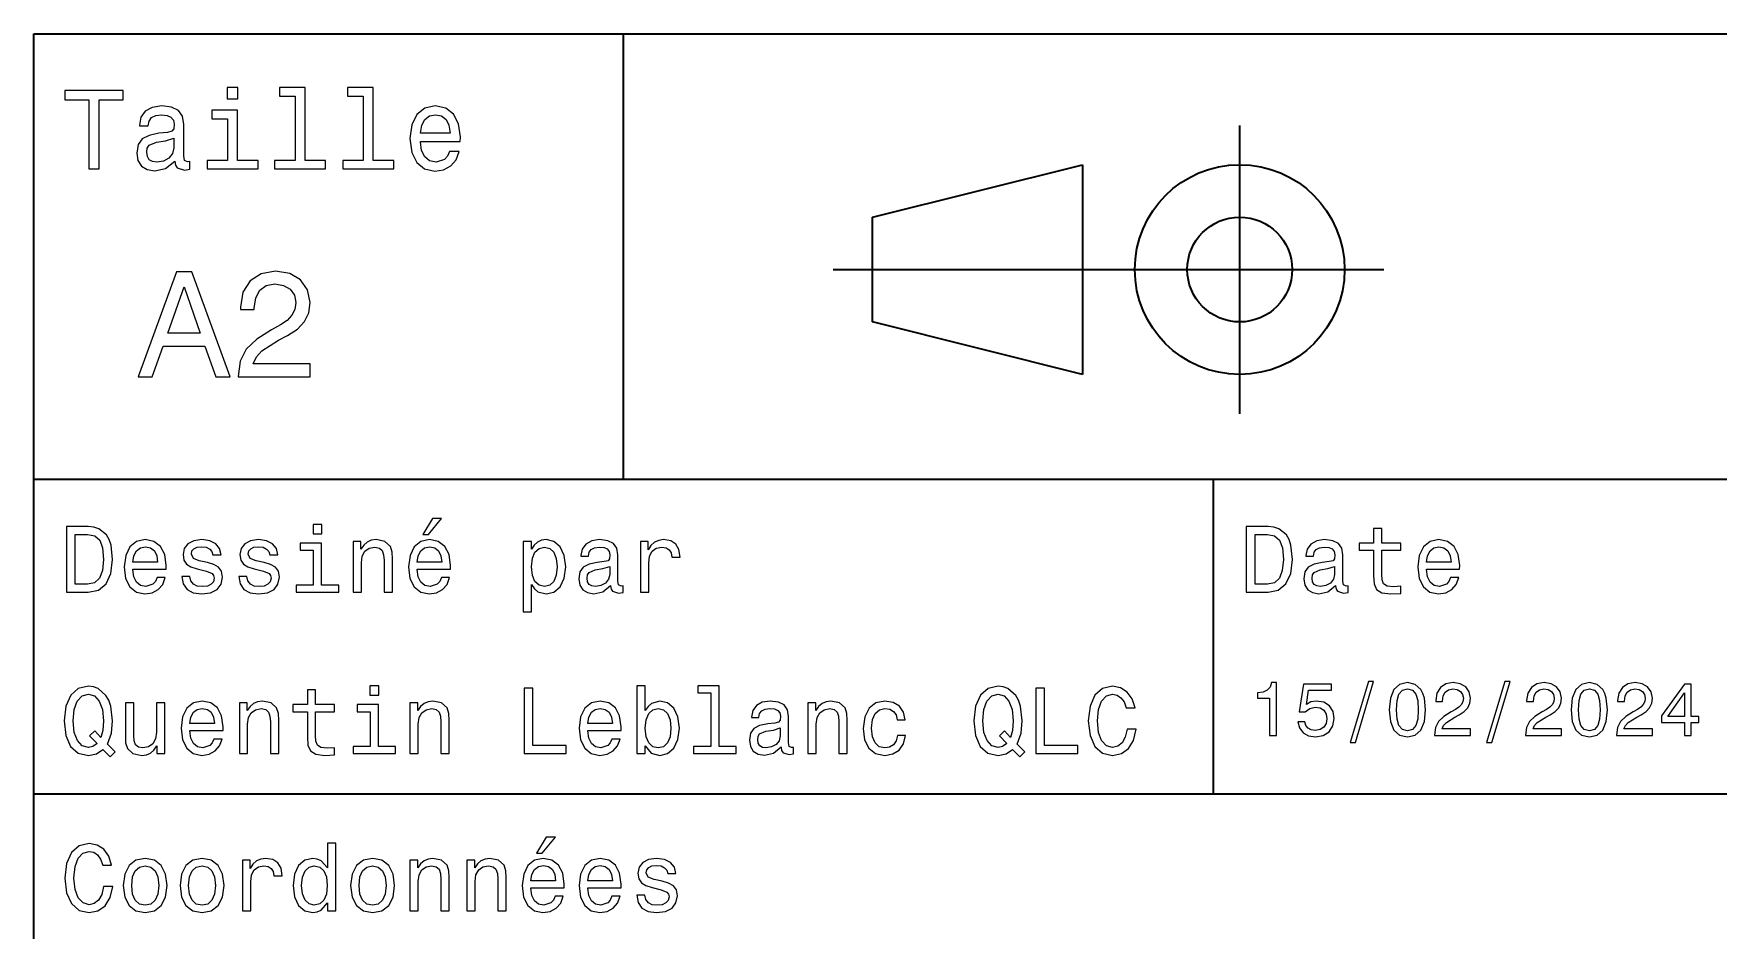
# Model space of a CAD drawing. Extents: x 0 to 594, y 0 to 420.
# Drawn here: x 394 to 458.3, y 35.8 to 70 of the extents above; entities that cross this region are included whole.
import ezdxf

# ---------------------------------------------------------------- set-up
doc = ezdxf.new("R2010")
doc.units = 0

msp = doc.modelspace()

# ---------------------------------------------------------------- linework, layer by layer
at = {"color": 7, "lineweight": 35}
for p, q in [((394, 10), (394, 70)), ((394, 70), (584, 70)), ((424.5, 61), (445.5, 61)), ((394, 53), (459, 53)), ((394, 41), (459, 41))]:
    msp.add_line(p, q, dxfattribs=at)
at = {"color": 7, "lineweight": 35, "ltscale": 0.425}
msp.add_line((416.5, 53), (416.5, 70), dxfattribs=at)
at = {"color": 7, "lineweight": 35, "ltscale": 0.275}
msp.add_line((440, 55.5), (440, 66.5), dxfattribs=at)
at = {"color": 7, "lineweight": 35, "ltscale": 0.206155}
for p, q in [((426, 63), (434, 65)), ((434, 57), (426, 59))]:
    msp.add_line(p, q, dxfattribs=at)
at = {"color": 7, "lineweight": 35, "ltscale": 0.2}
msp.add_line((434, 65), (434, 57), dxfattribs=at)
at = {"color": 7, "lineweight": 35, "ltscale": 0.1}
msp.add_line((426, 59), (426, 63), dxfattribs=at)
at = {"color": 7, "lineweight": 35, "ltscale": 0.3}
msp.add_line((439, 41), (439, 53), dxfattribs=at)
at = {"color": 7, "lineweight": 13}
for points in [[(396.102295, 64.837173), (396.5, 64.837173), (396.5, 67.47406), (397.407776, 67.47406), (397.407776, 67.837173), (395.190216, 67.837173), (395.190216, 67.47406), (396.102295, 67.47406)], [(401.786743, 67.940918), (401.384735, 67.940918), (401.384735, 67.508644), (401.786743, 67.508644)], [(403.969727, 67.621033), (403.969727, 65.157059), (403.187317, 65.157059), (403.187317, 64.837173), (405.128235, 64.837173), (405.128235, 65.157059), (404.350159, 65.157059), (404.350159, 67.940918), (403.373199, 67.940918), (403.373199, 67.621033)], [(406.572052, 67.621033), (406.572052, 65.157059), (405.789612, 65.157059), (405.789612, 64.837173), (407.73056, 64.837173), (407.73056, 65.157059), (406.952454, 65.157059), (406.952454, 67.940918), (405.975494, 67.940918), (405.975494, 67.621033)], [(399.387604, 65.139771), (399.387604, 65.126801), (399.40921, 64.979828), (399.47406, 64.876076), (399.746399, 64.793945), (399.958221, 64.828529), (399.958221, 65.122475), (399.867432, 65.109505), (399.746399, 65.165703), (399.724792, 65.338615), (399.724792, 66.540344), (399.672913, 66.84726), (399.521606, 67.0634), (399.257935, 67.193085), (398.886169, 67.240631), (398.523041, 67.188759), (398.255035, 67.041786), (398.086456, 66.812675), (398.030273, 66.510086), (398.030273, 66.484146), (398.371765, 66.484146), (398.402008, 66.665703), (398.497131, 66.795387), (398.65274, 66.873199), (398.873199, 66.903458), (399.085022, 66.881844), (399.236298, 66.817001), (399.327087, 66.704605), (399.357361, 66.548988), (399.340057, 66.367432), (399.270905, 66.276657), (399.097992, 66.233429), (398.773773, 66.198845), (398.402008, 66.121033), (398.138336, 65.982704), (397.982697, 65.766571), (397.93515, 65.446686), (397.978394, 65.161385), (398.112396, 64.949562), (398.328522, 64.815559), (398.626801, 64.768013), (399.028809, 64.858788)], [(401.773773, 65.157059), (401.773773, 67.080688), (400.796844, 67.080688), (400.796844, 66.756485), (401.393372, 66.756485), (401.393372, 65.157059), (400.615265, 65.157059), (400.615265, 64.837173), (402.560516, 64.837173), (402.560516, 65.157059)], [(408.750732, 65.887604), (410.272339, 65.887604), (410.276672, 66.064842), (410.207489, 66.561958), (410.017303, 66.933716), (409.714691, 67.158501), (409.312683, 67.240631), (408.919312, 67.154175), (408.61673, 66.912102), (408.42218, 66.51873), (408.353027, 66), (408.417877, 65.4683), (408.612396, 65.079247), (408.910675, 64.837173), (409.299713, 64.755043), (409.636902, 64.811234), (409.913544, 64.958214), (410.11673, 65.191643), (410.233429, 65.502876), (409.857361, 65.502876), (409.779541, 65.329971), (409.667145, 65.200287), (409.34726, 65.096542), (409.100861, 65.144089), (408.914978, 65.295387), (408.793945, 65.541786), (408.750732, 65.874634)], [(408.750732, 66.207489), (408.798279, 66.50576), (408.914978, 66.726219), (409.092224, 66.860229), (409.325653, 66.907776), (409.554749, 66.860229), (409.731995, 66.726219), (409.840057, 66.50576), (409.878967, 66.207489)], [(399.344391, 65.649857), (399.292511, 65.425072), (399.154175, 65.252159), (398.946686, 65.139771), (398.69165, 65.100861), (398.527374, 65.122475), (398.410675, 65.191643), (398.337189, 65.312675), (398.315552, 65.481262), (398.332855, 65.632561), (398.402008, 65.740631), (398.67868, 65.861671), (399.028809, 65.913544), (399.344391, 66.017288)], [(397.982697, 56.9049), (398.51297, 56.9049), (398.933716, 58.080692), (400.530273, 58.080692), (400.951019, 56.9049), (401.492798, 56.9049), (400.028809, 60.910664), (399.440918, 60.910664)], [(401.798279, 56.9049), (404.547546, 56.9049), (404.547546, 57.400578), (402.374634, 57.400578), (402.495667, 57.671471), (402.703156, 57.896255), (403.342926, 58.305477), (403.682983, 58.478386), (404.063416, 58.726227), (404.33429, 59.014408), (404.489899, 59.354465), (404.547546, 59.740635), (404.449554, 60.224785), (404.17868, 60.605186), (403.763702, 60.847263), (403.227661, 60.933716), (402.674347, 60.835735), (402.253601, 60.564842), (401.982697, 60.132565), (401.890503, 59.561958), (401.890503, 59.48127), (402.414978, 59.48127), (402.414978, 59.527378), (402.466858, 59.919308), (402.622467, 60.207493), (402.870331, 60.39193), (403.198853, 60.45533), (403.533142, 60.397694), (403.780975, 60.253601), (403.942352, 60.02882), (404, 59.746399), (403.959656, 59.48127), (403.850159, 59.256485), (403.66571, 59.06052), (403.412109, 58.887608), (403.072052, 58.703171), (402.507202, 58.345821), (402.109497, 57.96542), (401.873199, 57.504322), (401.798279, 56.922192)], [(399.118164, 58.570606), (399.734863, 60.334293), (400.351593, 58.570606)], [(408.84726, 50.88797), (409.059784, 50.88797), (409.560516, 51.500362), (409.207489, 51.500362)], [(396.080688, 51.190563), (395.248566, 51.190563), (395.248566, 48.690563), (396.080688, 48.690563), (396.473328, 48.769814), (396.765137, 49.011169), (396.945251, 49.40382), (397.010101, 49.940563), (396.952454, 50.488113), (396.880402, 50.70425), (396.779541, 50.877163), (396.487762, 51.111313), (396.296844, 51.168949)], [(396.055481, 50.891571), (396.329254, 50.837536), (396.516571, 50.671829), (396.628235, 50.376442), (396.664276, 49.940563), (396.624634, 49.519093), (396.51297, 49.223705), (396.322052, 49.047192), (396.055481, 48.989555), (395.583588, 48.989555), (395.583588, 50.891571)], [(404.992798, 51.27702), (404.657776, 51.27702), (404.657776, 50.916786), (404.992798, 50.916786)], [(441.080688, 51.190563), (440.248566, 51.190563), (440.248566, 48.690563), (441.080688, 48.690563), (441.473328, 48.769814), (441.765137, 49.011169), (441.945251, 49.40382), (442.010101, 49.940563), (441.952454, 50.488113), (441.880402, 50.70425), (441.779541, 50.877163), (441.487762, 51.111313), (441.296844, 51.168949)], [(441.055481, 50.891571), (441.329254, 50.837536), (441.516571, 50.671829), (441.628235, 50.376442), (441.664276, 49.940563), (441.624634, 49.519093), (441.51297, 49.223705), (441.322052, 49.047192), (441.055481, 48.989555), (440.583588, 48.989555), (440.583588, 50.891571)], [(445.100861, 50.289986), (445.100861, 49.320965), (445.122467, 49.007565), (445.223328, 48.791428), (445.425079, 48.665348), (445.767303, 48.62212), (446.141937, 48.640129), (446.141937, 48.913906), (445.868164, 48.892292), (445.619598, 48.921112), (445.486298, 49.011169), (445.42868, 49.162464), (445.417877, 49.375), (445.417877, 50.289986), (446.141937, 50.289986), (446.141937, 50.560158), (445.417877, 50.560158), (445.417877, 51.125721), (445.100861, 51.125721), (445.100861, 50.560158), (444.553314, 50.560158), (444.553314, 50.289986)], [(397.784576, 49.565922), (399.052582, 49.565922), (399.056183, 49.713619), (398.998566, 50.127884), (398.840057, 50.437683), (398.587891, 50.625), (398.252869, 50.693443), (397.925079, 50.621399), (397.672913, 50.41967), (397.510803, 50.091862), (397.453156, 49.659584), (397.507202, 49.216499), (397.669312, 48.892292), (397.917877, 48.690563), (398.242065, 48.62212), (398.523041, 48.668949), (398.753601, 48.791428), (398.922913, 48.98595), (399.020172, 49.245319), (398.706787, 49.245319), (398.641937, 49.101227), (398.548279, 48.993156), (398.281708, 48.9067), (398.076355, 48.946327), (397.921478, 49.072407), (397.820618, 49.27774), (397.784576, 49.555115)], [(397.784576, 49.832493), (397.824219, 50.081055), (397.921478, 50.264771), (398.069153, 50.376442), (398.263702, 50.416069), (398.45462, 50.376442), (398.602295, 50.264771), (398.692352, 50.081055), (398.724792, 49.832493)], [(400.623199, 49.818085), (400.317017, 49.890129), (400.090057, 49.972984), (400.014404, 50.142292), (400.036011, 50.261169), (400.111664, 50.347622), (400.234161, 50.401657), (400.410675, 50.423271), (400.579956, 50.401657), (400.713257, 50.336815), (400.799713, 50.239555), (400.835724, 50.109871), (401.145538, 50.109871), (401.145538, 50.117077), (401.091492, 50.351227), (400.943817, 50.534943), (400.713257, 50.650219), (400.410675, 50.693443), (400.104462, 50.650219), (399.881134, 50.531342), (399.740631, 50.354828), (399.697418, 50.131485), (399.729828, 49.915348), (399.830688, 49.76405), (399.996399, 49.655983), (400.237762, 49.580334), (400.59079, 49.493877), (400.806915, 49.40382), (400.864563, 49.331772), (400.886169, 49.223705), (400.85376, 49.09042), (400.767303, 48.989555), (400.626801, 48.924713), (400.439484, 48.903099), (400.241364, 48.924713), (400.09726, 49.000362), (400, 49.122841), (399.960388, 49.292149), (399.654175, 49.292149), (399.70462, 49.003963), (399.852295, 48.795029), (400.086456, 48.668949), (400.410675, 48.62212), (400.749268, 48.668949), (400.997833, 48.795029), (401.149139, 48.996758), (401.203156, 49.259727), (401.163544, 49.486671), (401.05188, 49.641571), (400.868164, 49.742435)], [(402.791779, 49.818085), (402.485596, 49.890129), (402.258636, 49.972984), (402.182983, 50.142292), (402.20462, 50.261169), (402.280273, 50.347622), (402.40274, 50.401657), (402.579254, 50.423271), (402.748566, 50.401657), (402.881836, 50.336815), (402.968292, 50.239555), (403.004333, 50.109871), (403.314117, 50.109871), (403.314117, 50.117077), (403.260101, 50.351227), (403.112396, 50.534943), (402.881836, 50.650219), (402.579254, 50.693443), (402.273041, 50.650219), (402.049713, 50.531342), (401.90921, 50.354828), (401.865997, 50.131485), (401.898407, 49.915348), (401.999268, 49.76405), (402.164978, 49.655983), (402.406342, 49.580334), (402.759369, 49.493877), (402.975494, 49.40382), (403.033142, 49.331772), (403.054749, 49.223705), (403.022339, 49.09042), (402.935883, 48.989555), (402.79538, 48.924713), (402.608063, 48.903099), (402.409943, 48.924713), (402.265839, 49.000362), (402.168579, 49.122841), (402.128967, 49.292149), (401.822754, 49.292149), (401.873199, 49.003963), (402.020905, 48.795029), (402.255035, 48.668949), (402.579254, 48.62212), (402.917877, 48.668949), (403.166412, 48.795029), (403.317719, 48.996758), (403.371765, 49.259727), (403.332123, 49.486671), (403.220459, 49.641571), (403.036743, 49.742435)], [(404.981995, 48.957134), (404.981995, 50.560158), (404.167877, 50.560158), (404.167877, 50.289986), (404.664978, 50.289986), (404.664978, 48.957134), (404.016571, 48.957134), (404.016571, 48.690563), (405.637604, 48.690563), (405.637604, 48.957134)], [(406.181549, 48.690563), (406.498566, 48.690563), (406.498566, 49.807278), (406.530975, 50.063042), (406.635437, 50.250362), (406.797546, 50.365635), (407.013702, 50.408863), (407.186584, 50.372841), (407.294678, 50.275578), (407.348694, 50.113472), (407.366699, 49.897335), (407.366699, 48.690563), (407.683716, 48.690563), (407.683716, 49.962177), (407.669312, 50.217941), (407.604462, 50.430477), (407.391937, 50.625), (407.060516, 50.693443), (406.876801, 50.668228), (406.721893, 50.599785), (406.588623, 50.484512), (406.484161, 50.329613), (406.484161, 50.625), (406.181549, 50.625)], [(408.627533, 49.565922), (409.895538, 49.565922), (409.899139, 49.713619), (409.841492, 50.127884), (409.682983, 50.437683), (409.430847, 50.625), (409.095825, 50.693443), (408.768005, 50.621399), (408.515839, 50.41967), (408.35376, 50.091862), (408.296112, 49.659584), (408.350159, 49.216499), (408.512238, 48.892292), (408.760803, 48.690563), (409.085022, 48.62212), (409.365997, 48.668949), (409.596527, 48.791428), (409.765839, 48.98595), (409.863098, 49.245319), (409.549713, 49.245319), (409.484863, 49.101227), (409.391205, 48.993156), (409.124634, 48.9067), (408.919312, 48.946327), (408.764404, 49.072407), (408.663544, 49.27774), (408.627533, 49.555115)], [(408.627533, 49.832493), (408.667145, 50.081055), (408.764404, 50.264771), (408.912109, 50.376442), (409.106628, 50.416069), (409.297546, 50.376442), (409.445251, 50.264771), (409.535309, 50.081055), (409.567719, 49.832493)], [(412.986298, 50.326012), (412.986298, 50.625), (412.669312, 50.625), (412.669312, 47.941284), (412.986298, 47.941284), (412.986298, 48.98595), (413.097992, 48.816643), (413.22406, 48.704971), (413.541077, 48.62212), (413.843658, 48.690563), (414.081421, 48.895893), (414.236298, 49.2201), (414.293945, 49.659584), (414.236298, 50.095463), (414.081421, 50.41967), (413.843658, 50.621399), (413.541077, 50.693443), (413.368164, 50.671829), (413.220459, 50.603386), (413.094391, 50.488113)], [(413.48703, 48.9067), (413.274506, 48.953533), (413.119598, 49.097622), (413.022339, 49.331772), (412.989929, 49.659584), (413.022339, 49.983791), (413.119598, 50.217941), (413.274506, 50.358429), (413.48703, 50.408863), (413.681549, 50.358429), (413.836456, 50.21434), (413.933716, 49.98019), (413.969727, 49.659584), (413.933716, 49.335377), (413.836456, 49.097622), (413.681549, 48.953533)], [(416.005035, 48.942726), (416.005035, 48.931919), (416.023071, 48.809441), (416.077087, 48.722984), (416.304047, 48.654541), (416.48056, 48.683357), (416.48056, 48.928314), (416.404907, 48.917507), (416.304047, 48.96434), (416.286011, 49.108429), (416.286011, 50.109871), (416.242798, 50.365635), (416.11673, 50.54575), (415.896973, 50.65382), (415.587189, 50.693443), (415.284576, 50.650219), (415.061249, 50.52774), (414.920746, 50.336815), (414.873932, 50.084656), (414.873932, 50.063042), (415.158508, 50.063042), (415.183716, 50.21434), (415.26297, 50.322407), (415.392639, 50.387249), (415.576355, 50.412464), (415.752869, 50.394455), (415.878967, 50.34042), (415.95462, 50.246758), (415.979828, 50.117077), (415.965424, 49.965778), (415.907776, 49.890129), (415.763702, 49.854107), (415.49353, 49.825291), (415.183716, 49.760448), (414.963989, 49.645176), (414.83429, 49.465057), (414.794678, 49.19849), (414.830688, 48.960735), (414.942352, 48.784222), (415.122467, 48.67255), (415.371033, 48.632927), (415.706055, 48.708576)], [(417.143372, 48.690563), (417.460388, 48.690563), (417.460388, 49.796471), (417.492798, 50.063042), (417.590057, 50.253963), (417.748566, 50.369236), (417.96109, 50.408863), (418.119598, 50.383648), (418.238464, 50.3116), (418.310516, 50.189121), (418.335724, 50.023415), (418.656342, 50.023415), (418.613098, 50.315205), (418.494232, 50.524136), (418.296112, 50.650219), (418.02594, 50.693443), (417.842224, 50.664627), (417.683716, 50.592579), (417.543243, 50.4701), (417.431549, 50.304398), (417.431549, 50.625), (417.143372, 50.625)], [(443.656342, 48.942726), (443.656342, 48.931919), (443.674347, 48.809441), (443.728394, 48.722984), (443.955322, 48.654541), (444.131836, 48.683357), (444.131836, 48.928314), (444.056183, 48.917507), (443.955322, 48.96434), (443.937317, 49.108429), (443.937317, 50.109871), (443.894104, 50.365635), (443.768005, 50.54575), (443.548279, 50.65382), (443.238464, 50.693443), (442.935883, 50.650219), (442.712524, 50.52774), (442.572052, 50.336815), (442.525208, 50.084656), (442.525208, 50.063042), (442.809784, 50.063042), (442.835022, 50.21434), (442.914276, 50.322407), (443.043945, 50.387249), (443.227661, 50.412464), (443.404175, 50.394455), (443.530273, 50.34042), (443.605896, 50.246758), (443.631134, 50.117077), (443.61673, 49.965778), (443.559082, 49.890129), (443.414978, 49.854107), (443.144806, 49.825291), (442.835022, 49.760448), (442.615265, 49.645176), (442.485596, 49.465057), (442.445953, 49.19849), (442.481995, 48.960735), (442.593658, 48.784222), (442.773773, 48.67255), (443.022339, 48.632927), (443.357361, 48.708576)], [(447.121765, 49.565922), (448.389771, 49.565922), (448.393372, 49.713619), (448.335724, 50.127884), (448.177246, 50.437683), (447.925079, 50.625), (447.590057, 50.693443), (447.262238, 50.621399), (447.010101, 50.41967), (446.847992, 50.091862), (446.790344, 49.659584), (446.844391, 49.216499), (447.00647, 48.892292), (447.255035, 48.690563), (447.579254, 48.62212), (447.860229, 48.668949), (448.09079, 48.791428), (448.260101, 48.98595), (448.357361, 49.245319), (448.043945, 49.245319), (447.979095, 49.101227), (447.885437, 48.993156), (447.618866, 48.9067), (447.413544, 48.946327), (447.258636, 49.072407), (447.157776, 49.27774), (447.121765, 49.555115)], [(447.121765, 49.832493), (447.161377, 50.081055), (447.258636, 50.264771), (447.406342, 50.376442), (447.600861, 50.416069), (447.791779, 50.376442), (447.939484, 50.264771), (448.029541, 50.081055), (448.061951, 49.832493)], [(415.969025, 49.367798), (415.925781, 49.180477), (415.810516, 49.036385), (415.637604, 48.942726), (415.425079, 48.910305), (415.288177, 48.928314), (415.190918, 48.98595), (415.1297, 49.086815), (415.111664, 49.227306), (415.126068, 49.353386), (415.183716, 49.443443), (415.414276, 49.544312), (415.706055, 49.587536), (415.969025, 49.673992)], [(443.620331, 49.367798), (443.577087, 49.180477), (443.461823, 49.036385), (443.28891, 48.942726), (443.076355, 48.910305), (442.939484, 48.928314), (442.842224, 48.98595), (442.780975, 49.086815), (442.76297, 49.227306), (442.777374, 49.353386), (442.835022, 49.443443), (443.065552, 49.544312), (443.357361, 49.587536), (443.620331, 49.673992)], [(396.642639, 42.685879), (396.916412, 42.401295), (397.107361, 42.592216), (396.811951, 42.894814), (396.963257, 43.305473), (397.010101, 43.780979), (396.94165, 44.339336), (396.862396, 44.56628), (396.757935, 44.753601), (396.462524, 45.009365), (396.28241, 45.074207), (396.08429, 45.099422), (395.702454, 45.009365), (395.410675, 44.757202), (395.223358, 44.342937), (395.158508, 43.780979), (395.223358, 43.219021), (395.407074, 42.804756), (395.698853, 42.548992), (396.08429, 42.462536), (396.397705, 42.520172)], [(407.161377, 45.117435), (406.826355, 45.117435), (406.826355, 44.757202), (407.161377, 44.757202)], [(412.701721, 42.530979), (414.30835, 42.530979), (414.30835, 42.833572), (413.033142, 42.833572), (413.033142, 45.030979), (412.701721, 45.030979)], [(417.323486, 42.829971), (417.557648, 42.552593), (417.878235, 42.462536), (418.180847, 42.530979), (418.42218, 42.736309), (418.573486, 43.064121), (418.631134, 43.5), (418.573486, 43.935879), (418.418579, 44.260086), (418.180847, 44.461815), (417.878235, 44.533859), (417.561249, 44.440201), (417.431549, 44.324928), (417.323486, 44.170029), (417.323486, 45.117435), (417.00647, 45.117435), (417.00647, 42.530979), (417.323486, 42.530979)], [(419.823486, 44.850864), (419.823486, 42.79755), (419.171478, 42.79755), (419.171478, 42.530979), (420.78891, 42.530979), (420.78891, 42.79755), (420.140503, 42.79755), (420.140503, 45.117435), (419.326385, 45.117435), (419.326385, 44.850864)], [(431.340057, 42.685879), (431.613831, 42.401295), (431.804749, 42.592216), (431.509369, 42.894814), (431.660675, 43.305473), (431.707489, 43.780979), (431.639038, 44.339336), (431.559814, 44.56628), (431.455322, 44.753601), (431.159943, 45.009365), (430.979828, 45.074207), (430.781708, 45.099422), (430.399872, 45.009365), (430.108063, 44.757202), (429.920746, 44.342937), (429.855896, 43.780979), (429.920746, 43.219021), (430.104462, 42.804756), (430.396271, 42.548992), (430.781708, 42.462536), (431.095093, 42.520172)], [(432.219025, 42.530979), (433.825653, 42.530979), (433.825653, 42.833572), (432.550446, 42.833572), (432.550446, 45.030979), (432.219025, 45.030979)], [(435.702454, 43.460373), (435.630402, 43.15778), (435.511536, 42.941643), (435.345825, 42.808357), (435.151306, 42.765129), (434.917145, 42.829971), (434.733429, 43.024494), (434.610962, 43.341499), (434.57132, 43.780979), (434.610962, 44.216858), (434.729828, 44.537464), (434.913544, 44.731987), (435.151306, 44.80043), (435.324219, 44.764408), (435.471893, 44.663544), (435.587189, 44.501442), (435.666443, 44.278099), (436.008636, 44.278099), (435.900574, 44.620316), (435.713257, 44.879681), (435.457489, 45.041786), (435.151306, 45.099422), (434.76947, 45.009365), (434.477661, 44.757202), (434.290344, 44.342937), (434.225494, 43.780979), (434.290344, 43.219021), (434.477661, 42.804756), (434.76947, 42.548992), (435.151306, 42.462536), (435.486328, 42.530979), (435.75647, 42.721901), (435.947418, 43.035301), (436.048279, 43.460373)], [(441.141205, 43.224785), (441.403473, 43.224785), (441.403473, 45.239193), (441.207489, 45.239193), (441.155609, 45.0634), (441.05188, 44.945248), (440.893372, 44.876083), (440.674347, 44.853027), (440.674347, 44.648415), (441.141205, 44.648415)], [(442.213257, 43.746399), (442.276672, 43.510086), (442.417877, 43.325649), (442.625366, 43.210377), (442.890503, 43.167149), (443.181549, 43.219021), (443.409241, 43.360233), (443.553314, 43.585014), (443.608063, 43.873199), (443.559082, 44.141212), (443.420746, 44.351585), (443.20462, 44.487034), (442.925079, 44.536022), (442.708923, 44.501442), (442.541779, 44.406342), (442.622498, 44.945248), (443.498566, 44.945248), (443.498566, 45.181557), (442.429413, 45.181557), (442.270905, 44.12104), (442.501434, 44.12104), (442.668579, 44.256485), (442.881836, 44.305477), (443.066284, 44.273777), (443.207489, 44.181557), (443.296844, 44.040348), (443.328522, 43.858791), (443.296844, 43.677235), (443.20462, 43.536022), (443.063416, 43.446686), (442.881836, 43.414986), (442.729126, 43.435158), (442.610962, 43.501442), (442.524506, 43.605186), (442.481262, 43.746399)], [(444.213257, 42.956772), (444.412109, 42.956772), (445.109528, 45.279541), (444.907776, 45.279541)], [(445.703186, 44.201729), (445.746399, 43.749279), (445.881836, 43.426514), (446.097992, 43.230549), (446.397705, 43.167149), (446.694519, 43.230549), (446.910675, 43.426514), (447.043243, 43.749279), (447.089355, 44.201729), (447.043243, 44.651299), (446.988464, 44.829971), (446.910675, 44.976948), (446.694519, 45.172913), (446.397705, 45.239193), (446.097992, 45.172913), (445.881836, 44.974064), (445.746399, 44.651299)], [(445.979828, 44.201729), (446.002899, 44.550434), (446.074921, 44.801155), (446.20462, 44.948128), (446.397705, 45), (446.587891, 44.948128), (446.71759, 44.801155), (446.789642, 44.550434), (446.812683, 44.201729), (446.789642, 43.850143), (446.71759, 43.599426), (446.587891, 43.45245), (446.397705, 43.403458), (446.20462, 43.45245), (446.074921, 43.599426), (446.002899, 43.850143)], [(447.429413, 43.224785), (448.804047, 43.224785), (448.804047, 43.472622), (447.71759, 43.472622), (447.778107, 43.60807), (447.881836, 43.720463), (448.201721, 43.925072), (448.371765, 44.011528), (448.561951, 44.135448), (448.697418, 44.279541), (448.775208, 44.44957), (448.804047, 44.642651), (448.755035, 44.884727), (448.619598, 45.074928), (448.412109, 45.195965), (448.144104, 45.239193), (447.867432, 45.190201), (447.657074, 45.054756), (447.521606, 44.838619), (447.475494, 44.553314), (447.475494, 44.51297), (447.737762, 44.51297), (447.737762, 44.536022), (447.763702, 44.731991), (447.841492, 44.876083), (447.965424, 44.9683), (448.1297, 45), (448.296844, 44.971184), (448.420746, 44.899136), (448.501434, 44.786743), (448.530273, 44.645535), (448.510101, 44.51297), (448.455322, 44.400578), (448.363129, 44.302593), (448.236328, 44.216141), (448.066284, 44.12392), (447.783875, 43.945248), (447.585022, 43.755043), (447.466858, 43.524498), (447.429413, 43.233429)], [(449.417877, 42.956772), (449.61673, 42.956772), (450.314117, 45.279541), (450.112396, 45.279541)], [(450.899139, 43.224785), (452.273773, 43.224785), (452.273773, 43.472622), (451.187317, 43.472622), (451.247833, 43.60807), (451.351593, 43.720463), (451.671478, 43.925072), (451.841492, 44.011528), (452.031708, 44.135448), (452.167145, 44.279541), (452.244965, 44.44957), (452.273773, 44.642651), (452.224792, 44.884727), (452.089355, 45.074928), (451.881836, 45.195965), (451.613831, 45.239193), (451.337189, 45.190201), (451.126801, 45.054756), (450.991364, 44.838619), (450.945251, 44.553314), (450.945251, 44.51297), (451.207489, 44.51297), (451.207489, 44.536022), (451.233429, 44.731991), (451.311249, 44.876083), (451.43515, 44.9683), (451.599426, 45), (451.766571, 44.971184), (451.890503, 44.899136), (451.971191, 44.786743), (452, 44.645535), (451.979828, 44.51297), (451.925079, 44.400578), (451.832855, 44.302593), (451.706055, 44.216141), (451.536041, 44.12392), (451.253601, 43.945248), (451.054749, 43.755043), (450.936615, 43.524498), (450.899139, 43.233429)], [(452.64267, 44.201729), (452.685883, 43.749279), (452.82132, 43.426514), (453.037476, 43.230549), (453.337189, 43.167149), (453.634003, 43.230549), (453.850159, 43.426514), (453.982727, 43.749279), (454.028809, 44.201729), (453.982727, 44.651299), (453.927948, 44.829971), (453.850159, 44.976948), (453.634003, 45.172913), (453.337189, 45.239193), (453.037476, 45.172913), (452.82132, 44.974064), (452.685883, 44.651299)], [(452.919312, 44.201729), (452.942383, 44.550434), (453.014404, 44.801155), (453.144104, 44.948128), (453.337189, 45), (453.527374, 44.948128), (453.657074, 44.801155), (453.729126, 44.550434), (453.752167, 44.201729), (453.729126, 43.850143), (453.657074, 43.599426), (453.527374, 43.45245), (453.337189, 43.403458), (453.144104, 43.45245), (453.014404, 43.599426), (452.942383, 43.850143)], [(454.368866, 43.224785), (455.74353, 43.224785), (455.74353, 43.472622), (454.657074, 43.472622), (454.71759, 43.60807), (454.82132, 43.720463), (455.141205, 43.925072), (455.311249, 44.011528), (455.501434, 44.135448), (455.636902, 44.279541), (455.714691, 44.44957), (455.74353, 44.642651), (455.694519, 44.884727), (455.559082, 45.074928), (455.351593, 45.195965), (455.083588, 45.239193), (454.806915, 45.190201), (454.596558, 45.054756), (454.46109, 44.838619), (454.414978, 44.553314), (454.414978, 44.51297), (454.677246, 44.51297), (454.677246, 44.536022), (454.703186, 44.731991), (454.780975, 44.876083), (454.904907, 44.9683), (455.069153, 45), (455.236328, 44.971184), (455.360229, 44.899136), (455.440918, 44.786743), (455.469757, 44.645535), (455.449585, 44.51297), (455.394806, 44.400578), (455.302612, 44.302593), (455.175781, 44.216141), (455.005768, 44.12392), (454.723358, 43.945248), (454.524506, 43.755043), (454.406342, 43.524498), (454.368866, 43.233429)], [(456.965424, 43.224785), (457.224792, 43.224785), (457.224792, 43.720463), (457.510101, 43.720463), (457.510101, 43.951008), (457.224792, 43.951008), (457.224792, 45.181557), (456.962524, 45.181557), (456.086456, 43.974064), (456.086456, 43.720463), (456.965424, 43.720463)], [(396.41571, 42.916428), (396.260803, 42.801151), (396.08429, 42.765129), (395.850159, 42.829971), (395.666412, 43.024494), (395.543945, 43.341499), (395.504333, 43.780979), (395.543945, 44.216858), (395.662811, 44.537464), (395.846527, 44.731987), (396.08429, 44.80043), (396.318451, 44.731987), (396.502167, 44.533859), (396.621033, 44.213257), (396.664276, 43.780979), (396.631836, 43.406338), (396.563416, 43.150578), (396.329254, 43.395531), (396.134735, 43.211815)], [(398.998566, 44.465416), (398.681549, 44.465416), (398.681549, 43.348701), (398.645538, 43.089336), (398.541077, 42.902016), (398.378967, 42.786743), (398.166412, 42.750721), (397.997131, 42.779537), (397.889038, 42.865993), (397.82782, 43.013687), (397.813416, 43.222622), (397.813416, 44.465416), (397.496399, 44.465416), (397.496399, 43.193802), (397.507202, 42.938038), (397.575653, 42.725502), (397.784576, 42.530979), (398.119598, 42.462536), (398.299713, 42.487751), (398.45462, 42.552593), (398.587891, 42.664265), (398.695953, 42.826366), (398.695953, 42.530979), (398.998566, 42.530979)], [(399.953156, 43.406338), (401.221191, 43.406338), (401.224792, 43.554035), (401.167145, 43.9683), (401.008636, 44.278099), (400.75647, 44.465416), (400.421478, 44.533859), (400.093658, 44.461815), (399.841492, 44.260086), (399.679382, 43.932278), (399.621765, 43.5), (399.675781, 43.056915), (399.837891, 42.732708), (400.086456, 42.530979), (400.410675, 42.462536), (400.69165, 42.509365), (400.92218, 42.631844), (401.091492, 42.826366), (401.188751, 43.085735), (400.875366, 43.085735), (400.810516, 42.941643), (400.716858, 42.833572), (400.450287, 42.747116), (400.244965, 42.786743), (400.090057, 42.912823), (399.989197, 43.118156), (399.953156, 43.395531)], [(401.844391, 42.530979), (402.161377, 42.530979), (402.161377, 43.647694), (402.193817, 43.903458), (402.298279, 44.090778), (402.460388, 44.206051), (402.676514, 44.249279), (402.849426, 44.213257), (402.957489, 44.115993), (403.011536, 43.953888), (403.029541, 43.737751), (403.029541, 42.530979), (403.346558, 42.530979), (403.346558, 43.802593), (403.332123, 44.058357), (403.267303, 44.270893), (403.054749, 44.465416), (402.723358, 44.533859), (402.539612, 44.508644), (402.384735, 44.440201), (402.251434, 44.324928), (402.146973, 44.170029), (402.146973, 44.465416), (401.844391, 44.465416)], [(404.438049, 44.130402), (404.438049, 43.161381), (404.459656, 42.84798), (404.560516, 42.631844), (404.762238, 42.505764), (405.104462, 42.462536), (405.479095, 42.480545), (405.479095, 42.754322), (405.205322, 42.732708), (404.956787, 42.761528), (404.823486, 42.851585), (404.765839, 43.00288), (404.755035, 43.215416), (404.755035, 44.130402), (405.479095, 44.130402), (405.479095, 44.400574), (404.755035, 44.400574), (404.755035, 44.966137), (404.438049, 44.966137), (404.438049, 44.400574), (403.890503, 44.400574), (403.890503, 44.130402)], [(407.150574, 42.79755), (407.150574, 44.400574), (406.336456, 44.400574), (406.336456, 44.130402), (406.833588, 44.130402), (406.833588, 42.79755), (406.18515, 42.79755), (406.18515, 42.530979), (407.806183, 42.530979), (407.806183, 42.79755)], [(408.350159, 42.530979), (408.667145, 42.530979), (408.667145, 43.647694), (408.699554, 43.903458), (408.804047, 44.090778), (408.966125, 44.206051), (409.182281, 44.249279), (409.355194, 44.213257), (409.463257, 44.115993), (409.517303, 43.953888), (409.535309, 43.737751), (409.535309, 42.530979), (409.852295, 42.530979), (409.852295, 43.802593), (409.837891, 44.058357), (409.773041, 44.270893), (409.560516, 44.465416), (409.229095, 44.533859), (409.04538, 44.508644), (408.890503, 44.440201), (408.757202, 44.324928), (408.65274, 44.170029), (408.65274, 44.465416), (408.350159, 44.465416)], [(415.133301, 43.406338), (416.401306, 43.406338), (416.404907, 43.554035), (416.34726, 43.9683), (416.188751, 44.278099), (415.936584, 44.465416), (415.601593, 44.533859), (415.273773, 44.461815), (415.021606, 44.260086), (414.859497, 43.932278), (414.80188, 43.5), (414.855896, 43.056915), (415.018005, 42.732708), (415.266571, 42.530979), (415.59079, 42.462536), (415.871765, 42.509365), (416.102295, 42.631844), (416.271606, 42.826366), (416.368866, 43.085735), (416.055481, 43.085735), (415.990631, 42.941643), (415.896973, 42.833572), (415.630402, 42.747116), (415.425079, 42.786743), (415.270172, 42.912823), (415.169312, 43.118156), (415.133301, 43.395531)], [(422.510803, 42.783142), (422.510803, 42.772335), (422.528809, 42.649857), (422.582855, 42.5634), (422.809814, 42.494957), (422.986328, 42.523773), (422.986328, 42.76873), (422.910675, 42.757923), (422.809814, 42.804756), (422.791779, 42.948845), (422.791779, 43.950287), (422.748566, 44.206051), (422.622498, 44.386166), (422.40274, 44.494236), (422.092957, 44.533859), (421.790344, 44.490635), (421.567017, 44.368156), (421.426514, 44.177231), (421.3797, 43.925072), (421.3797, 43.903458), (421.664276, 43.903458), (421.689484, 44.054756), (421.768738, 44.162823), (421.898407, 44.227665), (422.082123, 44.25288), (422.258636, 44.234871), (422.384735, 44.180836), (422.460388, 44.087173), (422.485596, 43.957493), (422.471191, 43.806194), (422.413544, 43.730545), (422.26947, 43.694523), (421.999268, 43.665707), (421.689484, 43.600864), (421.469757, 43.485592), (421.340057, 43.305473), (421.300446, 43.038906), (421.336456, 42.801151), (421.44812, 42.624638), (421.628235, 42.512966), (421.876801, 42.473343), (422.211823, 42.548992)], [(423.530273, 42.530979), (423.84726, 42.530979), (423.84726, 43.647694), (423.8797, 43.903458), (423.984161, 44.090778), (424.146271, 44.206051), (424.362396, 44.249279), (424.535309, 44.213257), (424.643372, 44.115993), (424.697418, 43.953888), (424.715424, 43.737751), (424.715424, 42.530979), (425.03241, 42.530979), (425.03241, 43.802593), (425.018005, 44.058357), (424.953186, 44.270893), (424.740631, 44.465416), (424.409241, 44.533859), (424.225494, 44.508644), (424.070618, 44.440201), (423.937317, 44.324928), (423.832855, 44.170029), (423.832855, 44.465416), (423.530273, 44.465416)], [(426.930847, 43.824207), (427.244232, 43.824207), (427.179382, 44.112392), (427.024506, 44.339336), (426.783142, 44.479828), (426.469757, 44.533859), (426.123932, 44.461815), (425.860962, 44.260086), (425.695251, 43.932278), (425.637604, 43.492794), (425.69165, 43.056915), (425.85376, 42.732708), (426.109528, 42.530979), (426.458923, 42.462536), (426.768738, 42.516571), (427.010101, 42.667866), (427.175781, 42.905621), (427.247833, 43.222622), (426.945251, 43.222622), (426.891205, 43.020893), (426.790344, 42.869595), (426.646271, 42.775936), (426.469757, 42.747116), (426.25, 42.793949), (426.091492, 42.938038), (425.994232, 43.172188), (425.961823, 43.503601), (425.994232, 43.827808), (426.095093, 44.061958), (426.257202, 44.206051), (426.469757, 44.256485), (426.657074, 44.224064), (426.797546, 44.141209), (426.891205, 44.004322)], [(431.113129, 42.916428), (430.958221, 42.801151), (430.781708, 42.765129), (430.547546, 42.829971), (430.363831, 43.024494), (430.241364, 43.341499), (430.201721, 43.780979), (430.241364, 44.216858), (430.360229, 44.537464), (430.543945, 44.731987), (430.781708, 44.80043), (431.015869, 44.731987), (431.199585, 44.533859), (431.318451, 44.213257), (431.361664, 43.780979), (431.329254, 43.406338), (431.260803, 43.150578), (431.026672, 43.395531), (430.832153, 43.211815)], [(456.328522, 43.951008), (456.965424, 44.847263), (456.965424, 43.951008)], [(399.953156, 43.672909), (399.992798, 43.921471), (400.090057, 44.105186), (400.237762, 44.216858), (400.432281, 44.256485), (400.623199, 44.216858), (400.770905, 44.105186), (400.860962, 43.921471), (400.893372, 43.672909)], [(415.133301, 43.672909), (415.172913, 43.921471), (415.270172, 44.105186), (415.417877, 44.216858), (415.612396, 44.256485), (415.803314, 44.216858), (415.951019, 44.105186), (416.041077, 43.921471), (416.073486, 43.672909)], [(418.306915, 43.5), (418.270905, 43.175793), (418.173645, 42.938038), (418.018738, 42.793949), (417.824219, 42.747116), (417.611664, 42.793949), (417.456787, 42.938038), (417.359497, 43.172188), (417.327087, 43.5), (417.359497, 43.824207), (417.456787, 44.058357), (417.611664, 44.198845), (417.824219, 44.249279), (418.018738, 44.198845), (418.173645, 44.054756), (418.270905, 43.820606)], [(422.474792, 43.208214), (422.431549, 43.020893), (422.316284, 42.876801), (422.143372, 42.783142), (421.930847, 42.750721), (421.793945, 42.76873), (421.696686, 42.826366), (421.635437, 42.927231), (421.617432, 43.067722), (421.631836, 43.193802), (421.689484, 43.283859), (421.920044, 43.384727), (422.211823, 43.427952), (422.474792, 43.514408)], [(413.184448, 38.728386), (413.396973, 38.728386), (413.897705, 39.340778), (413.544678, 39.340778)], [(396.667877, 37.460373), (396.595825, 37.15778), (396.476959, 36.941643), (396.311249, 36.808357), (396.11673, 36.765129), (395.882568, 36.829971), (395.698853, 37.024494), (395.576355, 37.341499), (395.536743, 37.780979), (395.576355, 38.216858), (395.695251, 38.537464), (395.878967, 38.731987), (396.11673, 38.80043), (396.289612, 38.764408), (396.437317, 38.663544), (396.552582, 38.501442), (396.631836, 38.278099), (396.97406, 38.278099), (396.865997, 38.620316), (396.67868, 38.879681), (396.422913, 39.041786), (396.11673, 39.099422), (395.734863, 39.009365), (395.443085, 38.757202), (395.255768, 38.342937), (395.190918, 37.780979), (395.255768, 37.219021), (395.443085, 36.804756), (395.734863, 36.548992), (396.11673, 36.462536), (396.451721, 36.530979), (396.721893, 36.721901), (396.912811, 37.035301), (397.013702, 37.460373)], [(405.201721, 36.829971), (405.201721, 36.530979), (405.518738, 36.530979), (405.518738, 39.117435), (405.205322, 39.117435), (405.205322, 38.170029), (404.963989, 38.443802), (404.816284, 38.508644), (404.646973, 38.533859), (404.34079, 38.461815), (404.103027, 38.260086), (403.94812, 37.935879), (403.894104, 37.5), (403.94812, 37.064121), (404.103027, 36.736309), (404.34079, 36.530979), (404.646973, 36.462536), (404.816284, 36.487751), (404.96759, 36.552593)], [(397.413544, 37.496399), (397.471191, 37.056915), (397.636902, 36.732708), (397.899841, 36.530979), (398.252869, 36.462536), (398.602295, 36.530979), (398.865265, 36.729107), (399.030975, 37.053314), (399.092224, 37.496399), (399.030975, 37.935879), (398.865265, 38.263687), (398.602295, 38.461815), (398.252869, 38.533859), (397.899841, 38.461815), (397.636902, 38.260086), (397.471191, 37.935879)], [(397.737762, 37.5), (397.770172, 37.824207), (397.871033, 38.058357), (398.033142, 38.20245), (398.252869, 38.25288), (398.469025, 38.20245), (398.631134, 38.061958), (398.731995, 37.824207), (398.768005, 37.5), (398.731995, 37.172188), (398.631134, 36.934437), (398.469025, 36.790344), (398.252869, 36.743515), (398.033142, 36.790344), (397.871033, 36.934437), (397.770172, 37.172188)], [(399.582123, 37.496399), (399.639771, 37.056915), (399.805481, 36.732708), (400.068451, 36.530979), (400.421478, 36.462536), (400.770905, 36.530979), (401.033875, 36.729107), (401.199554, 37.053314), (401.260803, 37.496399), (401.199554, 37.935879), (401.033875, 38.263687), (400.770905, 38.461815), (400.421478, 38.533859), (400.068451, 38.461815), (399.805481, 38.260086), (399.639771, 37.935879)], [(399.906342, 37.5), (399.938751, 37.824207), (400.039612, 38.058357), (400.201721, 38.20245), (400.421478, 38.25288), (400.637604, 38.20245), (400.799713, 38.061958), (400.900574, 37.824207), (400.936584, 37.5), (400.900574, 37.172188), (400.799713, 36.934437), (400.637604, 36.790344), (400.421478, 36.743515), (400.201721, 36.790344), (400.039612, 36.934437), (399.938751, 37.172188)], [(401.963257, 36.530979), (402.280273, 36.530979), (402.280273, 37.636887), (402.312683, 37.903458), (402.409943, 38.094379), (402.568451, 38.209652), (402.780975, 38.249279), (402.939484, 38.224064), (403.05835, 38.152016), (403.130402, 38.029537), (403.155609, 37.863831), (403.476227, 37.863831), (403.432983, 38.155621), (403.314117, 38.364552), (403.115997, 38.490635), (402.845825, 38.533859), (402.662109, 38.505043), (402.503601, 38.432995), (402.363098, 38.310516), (402.251434, 38.144814), (402.251434, 38.465416), (401.963257, 38.465416)], [(404.701019, 38.249279), (404.909943, 38.198845), (405.068451, 38.058357), (405.162109, 37.824207), (405.19812, 37.5), (405.162109, 37.172188), (405.068451, 36.938038), (404.909943, 36.793949), (404.701019, 36.747116), (404.502869, 36.793949), (404.351593, 36.938038), (404.250732, 37.175793), (404.218292, 37.5), (404.250732, 37.820606), (404.351593, 38.054756), (404.502869, 38.198845)], [(406.087891, 37.496399), (406.145538, 37.056915), (406.311249, 36.732708), (406.574219, 36.530979), (406.927246, 36.462536), (407.276672, 36.530979), (407.539612, 36.729107), (407.705322, 37.053314), (407.766571, 37.496399), (407.705322, 37.935879), (407.539612, 38.263687), (407.276672, 38.461815), (406.927246, 38.533859), (406.574219, 38.461815), (406.311249, 38.260086), (406.145538, 37.935879)], [(406.412109, 37.5), (406.444519, 37.824207), (406.54538, 38.058357), (406.707489, 38.20245), (406.927246, 38.25288), (407.143372, 38.20245), (407.305481, 38.061958), (407.406342, 37.824207), (407.442352, 37.5), (407.406342, 37.172188), (407.305481, 36.934437), (407.143372, 36.790344), (406.927246, 36.743515), (406.707489, 36.790344), (406.54538, 36.934437), (406.444519, 37.172188)], [(408.350159, 36.530979), (408.667145, 36.530979), (408.667145, 37.647694), (408.699554, 37.903458), (408.804047, 38.090778), (408.966125, 38.206051), (409.182281, 38.249279), (409.355194, 38.213257), (409.463257, 38.115993), (409.517303, 37.953888), (409.535309, 37.737751), (409.535309, 36.530979), (409.852295, 36.530979), (409.852295, 37.802593), (409.837891, 38.058357), (409.773041, 38.270893), (409.560516, 38.465416), (409.229095, 38.533859), (409.04538, 38.508644), (408.890503, 38.440201), (408.757202, 38.324928), (408.65274, 38.170029), (408.65274, 38.465416), (408.350159, 38.465416)], [(410.518738, 36.530979), (410.835724, 36.530979), (410.835724, 37.647694), (410.868164, 37.903458), (410.972626, 38.090778), (411.134735, 38.206051), (411.350861, 38.249279), (411.523773, 38.213257), (411.631836, 38.115993), (411.685883, 37.953888), (411.703888, 37.737751), (411.703888, 36.530979), (412.020905, 36.530979), (412.020905, 37.802593), (412.00647, 38.058357), (411.94165, 38.270893), (411.729095, 38.465416), (411.397705, 38.533859), (411.213989, 38.508644), (411.059082, 38.440201), (410.925781, 38.324928), (410.82132, 38.170029), (410.82132, 38.465416), (410.518738, 38.465416)], [(412.964691, 37.406338), (414.232697, 37.406338), (414.236298, 37.554035), (414.17868, 37.9683), (414.020172, 38.278099), (413.768005, 38.465416), (413.432983, 38.533859), (413.105194, 38.461815), (412.853027, 38.260086), (412.690918, 37.932278), (412.633301, 37.5), (412.687317, 37.056915), (412.849426, 36.732708), (413.097992, 36.530979), (413.42218, 36.462536), (413.703186, 36.509365), (413.933716, 36.631844), (414.103027, 36.826366), (414.200287, 37.085735), (413.886902, 37.085735), (413.822052, 36.941643), (413.728394, 36.833572), (413.461823, 36.747116), (413.25647, 36.786743), (413.101593, 36.912823), (413.000732, 37.118156), (412.964691, 37.395531)], [(412.964691, 37.672909), (413.004333, 37.921471), (413.101593, 38.105186), (413.249268, 38.216858), (413.443817, 38.256485), (413.634735, 38.216858), (413.78241, 38.105186), (413.872467, 37.921471), (413.904907, 37.672909)], [(415.133301, 37.406338), (416.401306, 37.406338), (416.404907, 37.554035), (416.34726, 37.9683), (416.188751, 38.278099), (415.936584, 38.465416), (415.601593, 38.533859), (415.273773, 38.461815), (415.021606, 38.260086), (414.859497, 37.932278), (414.80188, 37.5), (414.855896, 37.056915), (415.018005, 36.732708), (415.266571, 36.530979), (415.59079, 36.462536), (415.871765, 36.509365), (416.102295, 36.631844), (416.271606, 36.826366), (416.368866, 37.085735), (416.055481, 37.085735), (415.990631, 36.941643), (415.896973, 36.833572), (415.630402, 36.747116), (415.425079, 36.786743), (415.270172, 36.912823), (415.169312, 37.118156), (415.133301, 37.395531)], [(415.133301, 37.672909), (415.172913, 37.921471), (415.270172, 38.105186), (415.417877, 38.216858), (415.612396, 38.256485), (415.803314, 38.216858), (415.951019, 38.105186), (416.041077, 37.921471), (416.073486, 37.672909)], [(417.971893, 37.658501), (417.66571, 37.730545), (417.438751, 37.8134), (417.363098, 37.982708), (417.384735, 38.101585), (417.460388, 38.188038), (417.582855, 38.242073), (417.759369, 38.263687), (417.92868, 38.242073), (418.061951, 38.177231), (418.148407, 38.079971), (418.184448, 37.950287), (418.494232, 37.950287), (418.494232, 37.957493), (418.440216, 38.191643), (418.292511, 38.375359), (418.061951, 38.490635), (417.759369, 38.533859), (417.453186, 38.490635), (417.229828, 38.371758), (417.089325, 38.195244), (417.046112, 37.971901), (417.078522, 37.755764), (417.179382, 37.604465), (417.345093, 37.496399), (417.586456, 37.42075), (417.939484, 37.334293), (418.155609, 37.244236), (418.213257, 37.172188), (418.234863, 37.064121), (418.202454, 36.930836), (418.115997, 36.829971), (417.975494, 36.765129), (417.788177, 36.743515), (417.590057, 36.765129), (417.445953, 36.840778), (417.348694, 36.963257), (417.309082, 37.132565), (417.002869, 37.132565), (417.053314, 36.844379), (417.201019, 36.635445), (417.43515, 36.509365), (417.759369, 36.462536), (418.097992, 36.509365), (418.346558, 36.635445), (418.497833, 36.837173), (418.55188, 37.100143), (418.512238, 37.327087), (418.400574, 37.481987), (418.216858, 37.582851)]]:
    msp.add_lwpolyline(points, close=True, dxfattribs=at)
at = {"color": 7, "lineweight": 35}
for radius in [4, 2]:
    msp.add_circle((440, 61), radius, dxfattribs=at)

doc.saveas('drawing.dxf')
